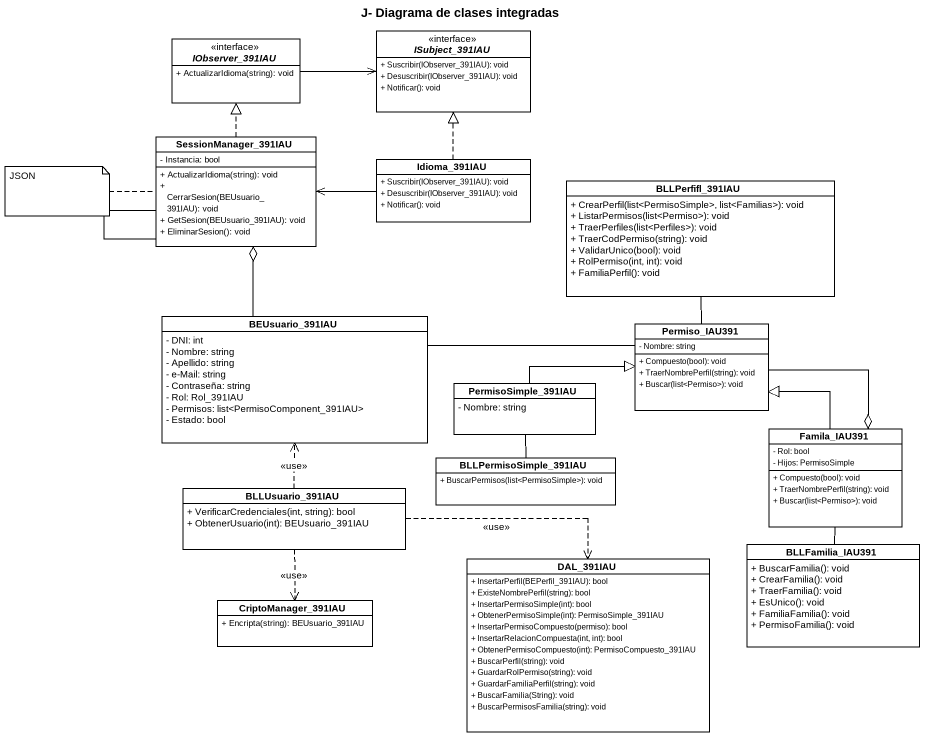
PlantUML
@startuml
title J- Diagrama de clases integradas
hide circle
hide empty members
skinparam classAttributeIconSize 0
interface ISubject_391IAU {
  + Suscribir(IObserver_391IAU): void
  + Desuscribir(IObserver_391IAU): void
  + Notificar(): void
}
interface IObserver_391IAU {
  + ActualizarIdioma(string): void
}
class SessionManager_391IAU {
  - Instancia: bool
  + ActualizarIdioma(string): void
  + CerrarSesion(BEUsuario_391IAU): void
  + GetSesion(BEUsuario_391IAU): void
  + EliminarSesion(): void
}
class Idioma_391IAU {
  + Suscribir(IObserver_391IAU): void
  + Desuscribir(IObserver_391IAU): void
  + Notificar(): void
}
class BLLPerfifl_391IAU {
  + CrearPerfil(list<PermisoSimple>, list<Familias>): void
  + ListarPermisos(list<Permiso>): void
  + TraerPerfiles(list<Perfiles>): void
  + TraerCodPermiso(string): void
  + ValidarUnico(bool): void
  + RolPermiso(int, int): void
  + FamiliaPerfil(): void
}
class BEUsuario_391IAU {
  - DNI: int
  - Nombre: string
  - Apellido: string
  - e-Mail: string
  - Contraseña: string
  - Rol: Rol_391IAU
  - Permisos: list<PermisoComponent_391IAU>
  - Estado: bool
}
class Permiso_IAU391 {
  - Nombre: string
  + Compuesto(bool): void
  + TraerNombrePerfil(string): void
  + Buscar(list<Permiso>): void
}
class PermisoSimple_391IAU {
  - Nombre: string
}
class Famila_IAU391 {
  - Rol: bool
  - Hijos: PermisoSimple
  + Compuesto(bool): void
  + TraerNombrePerfil(string): void
  + Buscar(list<Permiso>): void
}
class BLLPermisoSimple_391IAU {
  + BuscarPermisos(list<PermisoSimple>): void
}
class BLLUsuario_391IAU {
  + VerificarCredenciales(int, string): bool
  + ObtenerUsuario(int): BEUsuario_391IAU
}
class DAL_391IAU {
  + InsertarPerfil(BEPerfil_391IAU): bool
  + ExisteNombrePerfil(string): bool
  + InsertarPermisoSimple(int): bool
  + ObtenerPermisoSimple(int): PermisoSimple_391IAU
  + InsertarPermisoCompuesto(permiso): bool
  + InsertarRelacionCompuesta(int, int): bool
  + ObtenerPermisoCompuesto(int): PermisoCompuesto_391IAU
  + BuscarPerfil(string): void
  + GuardarRolPermiso(string): void
  + GuardarFamiliaPerfil(string): void
  + BuscarFamilia(String): void
  + BuscarPermisosFamilia(string): void
}
class BLLFamilia_IAU391 {
  + BuscarFamilia(): void
  + CrearFamilia(): void
  + TraerFamilia(): void
  + EsUnico(): void
  + FamiliaFamilia(): void
  + PermisoFamilia(): void
}
class CriptoManager_391IAU {
  + Encripta(string): BEUsuario_391IAU
}
IObserver_391IAU -right-> ISubject_391IAU
SessionManager_391IAU .up.|> IObserver_391IAU
SessionManager_391IAU -- SessionManager_391IAU
SessionManager_391IAU <-right- Idioma_391IAU
Idioma_391IAU .up.|> ISubject_391IAU
BLLPerfifl_391IAU -- Permiso_IAU391
BEUsuario_391IAU -up-o SessionManager_391IAU
BEUsuario_391IAU -right- Permiso_IAU391
Permiso_IAU391 --o Famila_IAU391
PermisoSimple_391IAU -right-|> Permiso_IAU391
PermisoSimple_391IAU -- BLLPermisoSimple_391IAU
Famila_IAU391 -up-|> Permiso_IAU391
Famila_IAU391 -- BLLFamilia_IAU391
BLLUsuario_391IAU .up.> BEUsuario_391IAU : <<use>>
BLLUsuario_391IAU .right.> DAL_391IAU : <<use>>
BLLUsuario_391IAU ..> CriptoManager_391IAU : <<use>>
note left of SessionManager_391IAU : JSON
@enduml
